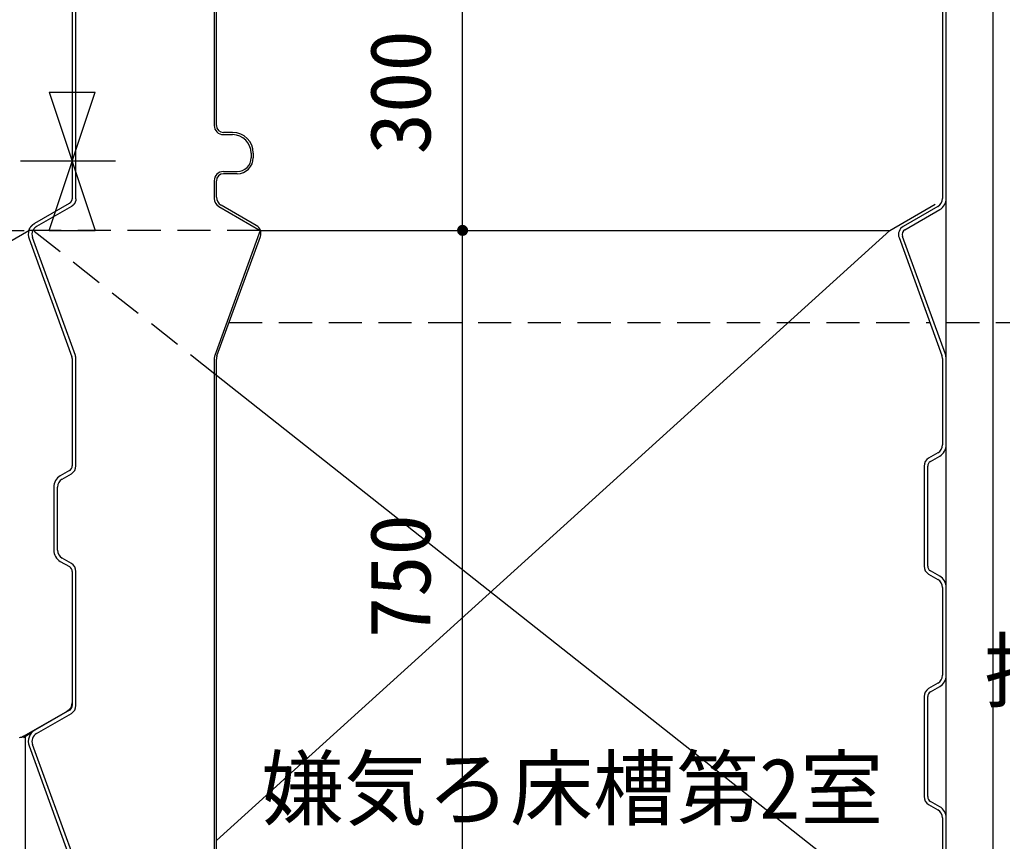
# Model space of a CAD drawing. Units: millimetres, scale not verified. Extents: x -8910 to 8910, y -6308 to 6308.
# Drawn here: x -5442 to -4376, y -3003 to -2112 of the extents above; entities that cross this region are included whole.
import ezdxf
from ezdxf.enums import TextEntityAlignment as Align

# ---------------------------------------------------------------- set-up
doc = ezdxf.new("R2010")
doc.units = ezdxf.units.MM
doc.header["$LTSCALE"] = 30
doc.linetypes.add('CHAIN2', pattern=[12, 9, -1, 1, -1])
doc.linetypes.add('DASHED1', pattern=[1.8, 1.2, -0.6])
doc.layers.add('0-0_空気管', color=3, linetype='Continuous', lineweight=25)
doc.styles.add('ＭＳ ゴシック', font='')
doc.styles.get('ＭＳ ゴシック').set_extended_font_data('MS Gothic')

msp = doc.modelspace()

# ---------------------------------------------------------------- linework, layer by layer
at = {"layer": '0-0_空気管'}
for p, q in [((-5384.55, -1872.06), (-5384.55, -2306.18)), ((-5380.55, -2306.19), (-5380.55, -1872.06)), ((-4440.55, -1872.06), (-4440.55, -2305.87)), ((-4436.55, -3252.23), (-4436.55, -1872.06)), ((-5230.55, -1940.51), (-5230.55, -2226.67)), ((-5228.15, -2226.65), (-5228.15, -1940.51)), ((-5409.55, -2190.51), (-5359.55, -2190.51)), ((-5409.55, -2190.51), (-5359.55, -2340.51)), ((-5409.55, -2340.51), (-5359.55, -2190.51)), ((-5210.55, -2234.25), (-5220.55, -2234.25)), ((-5220.55, -2236.65), (-5210.55, -2236.65)), ((-5190.55, -2256.65), (-5190.55, -2261.65)), ((-5188.15, -2256.65), (-5188.15, -2261.65)), ((-5220.55, -2276.65), (-5205.55, -2276.65)), ((-5205.55, -2279.05), (-5220.55, -2279.05)), ((-5230.55, -2286.65), (-5230.55, -2305.87)), ((-5228.15, -2304.49), (-5228.15, -2286.65)), ((-5425.28, -2332.85), (-5387.55, -2311.07)), ((-5184.87, -2335.25), (-5223.15, -2313.15)), ((-4497.51, -2340.51), (-4448.31, -2312.11)), ((-5385.55, -2314.53), (-5423.28, -2336.32)), ((-4445.55, -2314.53), (-4483.28, -2336.32)), ((-4481.28, -2339.78), (-4443.55, -2318)), ((-5427.23, -2340.51), (-5431.55, -2340.51)), ((-5409.55, -2340.51), (-5359.55, -2340.51)), ((-5228.15, -3002.22), (-4497.51, -2340.51)), ((-5180.47, -2340.51), (-4497.51, -2340.51)), ((-4991.14, -2340.52), (-4950.4, -2340.52)), ((-5431.44, -2349.77), (-5384.91, -2477.6)), ((-5381.15, -2476.23), (-5427.68, -2348.4)), ((-5227.55, -2476.65), (-5180.48, -2347.33)), ((-4487.68, -2348.4), (-4441.15, -2476.23)), ((-4437.39, -2474.86), (-4483.92, -2347.03)), ((-5384.55, -2479.65), (-5384.55, -2595.87)), ((-5380.55, -2595.87), (-5380.55, -2479.65)), ((-5230.55, -2479.65), (-5230.55, -3055.84)), ((-5228.15, -3054.46), (-5228.15, -2480.07)), ((-4440.55, -2479.65), (-4440.55, -2573.19)), ((-4483.28, -3086.32), (-5228.15, -2497.81)), ((-4445.55, -2581.85), (-4455.55, -2587.63)), ((-4453.55, -2591.09), (-4443.55, -2585.32)), ((-5387.55, -2601.07), (-5397.55, -2606.84)), ((-4460.55, -2596.29), (-4460.55, -2704.74)), ((-4456.55, -2704.74), (-4456.55, -2596.29)), ((-5395.55, -2610.31), (-5385.55, -2604.53)), ((-5404.55, -2618.97), (-5404.55, -2687.42)), ((-5400.55, -2687.42), (-5400.55, -2618.97)), ((-5385.55, -2701.85), (-5395.55, -2696.08)), ((-5397.55, -2699.54), (-5387.55, -2705.32)), ((-5384.55, -2710.51), (-5384.55, -2855.87)), ((-5380.55, -2855.87), (-5380.55, -2710.51)), ((-4455.55, -2713.4), (-4445.55, -2719.17)), ((-4443.55, -2715.71), (-4453.55, -2709.94)), ((-4440.55, -2727.83), (-4440.55, -2823.19)), ((-4445.55, -2831.85), (-4455.55, -2837.63)), ((-4453.55, -2841.09), (-4443.55, -2835.32)), ((-4460.55, -2846.29), (-4460.55, -2954.74)), ((-4456.55, -2954.74), (-4456.55, -2846.29)), ((-5437.37, -2889.25), (-5391.99, -2863.06)), ((-5387.55, -2861.07), (-5425.28, -2882.85)), ((-5423.28, -2886.32), (-5385.55, -2864.53)), ((-5391.99, -2863.06), (-5389.55, -2861.65)), ((-5388.19, -2860.7), (-5388.26, -2861.48)), ((-5428.3, -2885.19), (-5437.51, -2890.52)), ((-5437.51, -2890.52), (-5432.22, -2887.46)), ((-5428.3, -2885.19), (-5432.22, -2887.46)), ((-5437.37, -2889.25), (-5439.55, -2890.52)), ((-5381.15, -3026.23), (-5427.68, -2898.4)), ((-5431.44, -2899.77), (-5384.91, -3027.6)), ((-4455.55, -2963.4), (-4445.55, -2969.18)), ((-4443.55, -2965.71), (-4453.55, -2959.94)), ((-4440.55, -2977.83), (-4440.55, -3055.87))]:
    msp.add_line(p, q, dxfattribs=at)
at = {"layer": '0-0_空気管', "color": 4}
msp.add_line((-4961.14, -3290.52), (-4961.14, -2040.52), dxfattribs=at)
at = {"layer": '0-0_空気管', "linetype": 'CHAIN2'}
msp.add_line((-5337.8, -2265.51), (-5440.85, -2265.51), dxfattribs=at)
at = {"layer": '0-0_空気管', "linetype": 'DASHED1'}
for p, q in [((-5634.64, -2340.51), (-5431.55, -2340.51)), ((-5599.08, -2437.95), (-5431.55, -2340.52)), ((-5180.55, -2340.51), (-5427.23, -2340.51)), ((-5228.15, -2497.81), (-5427.23, -2340.52)), ((-5214.39, -2440.52), (-4454.15, -2440.52)), ((-4436.55, -2440.52), (-4173.74, -2440.52))]:
    msp.add_line(p, q, dxfattribs=at)
at = {"layer": '0-0_空気管'}
for points in [[(-4403.92, -3289.71), (-4385.55, -3290.51), (-4385.55, -2050.52)], [(-5387.55, -2311.07), (-5387.47, -2311.02), (-5387.44, -2311.01), (-5387.4, -2310.98), (-5387.35, -2310.95), (-5387.31, -2310.92), (-5387.25, -2310.89), (-5387.14, -2310.82), (-5387.09, -2310.79), (-5387.03, -2310.75), (-5386.97, -2310.71), (-5386.92, -2310.66), (-5386.86, -2310.62), (-5386.8, -2310.56), (-5386.73, -2310.51), (-5386.65, -2310.44), (-5386.58, -2310.37), (-5386.49, -2310.29), (-5386.4, -2310.2), (-5386.3, -2310.11), (-5386.2, -2310.01), (-5386.11, -2309.9), (-5386.01, -2309.8), (-5385.92, -2309.7), (-5385.83, -2309.6), (-5385.75, -2309.5), (-5385.67, -2309.41), (-5385.6, -2309.31), (-5385.53, -2309.21), (-5385.47, -2309.11), (-5385.4, -2308.99), (-5385.34, -2308.88), (-5385.27, -2308.75), (-5385.21, -2308.61), (-5385.14, -2308.46), (-5385.07, -2308.3), (-5385, -2308.14), (-5384.94, -2307.98), (-5384.88, -2307.82), (-5384.82, -2307.67)], [(-5384.82, -2307.67), (-5384.77, -2307.52), (-5384.73, -2307.38), (-5384.69, -2307.26), (-5384.66, -2307.14), (-5384.63, -2307.03), (-5384.61, -2306.92), (-5384.6, -2306.82), (-5384.58, -2306.72), (-5384.57, -2306.53), (-5384.56, -2306.44), (-5384.56, -2306.35), (-5384.55, -2306.26), (-5384.55, -2306.18)], [(-5380.55, -2306.19), (-5380.55, -2306.3), (-5380.55, -2306.42), (-5380.56, -2306.57), (-5380.56, -2306.72), (-5380.57, -2306.88), (-5380.58, -2307.04), (-5380.6, -2307.21), (-5380.61, -2307.38), (-5380.64, -2307.56), (-5380.67, -2307.74), (-5380.71, -2307.92), (-5380.76, -2308.12), (-5380.82, -2308.33), (-5380.89, -2308.55), (-5380.97, -2308.79), (-5381.06, -2309.04), (-5381.16, -2309.31), (-5381.28, -2309.59), (-5381.4, -2309.87), (-5381.52, -2310.15), (-5381.65, -2310.42), (-5381.77, -2310.68), (-5381.9, -2310.92), (-5382.02, -2311.14), (-5382.14, -2311.35), (-5382.25, -2311.54), (-5382.37, -2311.71), (-5382.49, -2311.88), (-5382.62, -2312.04), (-5382.75, -2312.2), (-5382.9, -2312.36), (-5383.05, -2312.52), (-5383.37, -2312.84), (-5383.54, -2313), (-5383.7, -2313.15), (-5383.86, -2313.3), (-5384.01, -2313.43), (-5384.15, -2313.55), (-5384.27, -2313.66)], [(-5384.27, -2313.66), (-5384.39, -2313.76), (-5384.49, -2313.84), (-5384.58, -2313.91), (-5384.67, -2313.98), (-5384.75, -2314.04), (-5384.83, -2314.09), (-5384.98, -2314.19), (-5385.06, -2314.24), (-5385.14, -2314.29), (-5385.21, -2314.34), (-5385.28, -2314.37), (-5385.34, -2314.41), (-5385.39, -2314.44), (-5385.55, -2314.53)], [(-5225.55, -2314.53), (-5180.55, -2340.51), (-5229.95, -2476.23)], [(-5429.36, -2336.42), (-5429.29, -2336.32), (-5429.22, -2336.23), (-5429.15, -2336.15), (-5429.08, -2336.06), (-5429.01, -2335.97), (-5428.92, -2335.88), (-5428.83, -2335.77), (-5428.73, -2335.67), (-5428.63, -2335.55), (-5428.52, -2335.44), (-5428.42, -2335.32), (-5428.31, -2335.21), (-5428.2, -2335.1), (-5428.1, -2334.99), (-5428, -2334.89), (-5427.91, -2334.8), (-5427.82, -2334.71), (-5427.65, -2334.55), (-5427.56, -2334.47), (-5427.46, -2334.4), (-5427.37, -2334.32), (-5427.27, -2334.23), (-5427.16, -2334.14), (-5427.05, -2334.06), (-5426.94, -2333.98), (-5426.83, -2333.89), (-5426.73, -2333.81), (-5426.63, -2333.74), (-5426.54, -2333.67), (-5426.46, -2333.61), (-5426.39, -2333.56), (-5426.32, -2333.51), (-5426.2, -2333.43), (-5426.15, -2333.39), (-5426.09, -2333.35), (-5426.04, -2333.32), (-5425.97, -2333.28), (-5425.92, -2333.24), (-5425.86, -2333.2)], [(-5425.86, -2333.2), (-5425.8, -2333.17), (-5425.74, -2333.13), (-5425.69, -2333.1), (-5425.64, -2333.07), (-5425.59, -2333.04), (-5425.56, -2333.02), (-5425.53, -2333), (-5425.5, -2332.98), (-5425.47, -2332.97), (-5425.45, -2332.95), (-5425.44, -2332.94), (-5425.36, -2332.9), (-5425.35, -2332.89), (-5425.33, -2332.88), (-5425.32, -2332.88), (-5425.31, -2332.87), (-5425.28, -2332.85)], [(-5431.55, -2340.51), (-5431.55, -2340.51), (-5431.55, -2340.5), (-5431.55, -2340.49), (-5431.54, -2340.48), (-5431.54, -2340.47), (-5431.53, -2340.44), (-5431.53, -2340.42), (-5431.51, -2340.38), (-5431.5, -2340.34), (-5431.48, -2340.29), (-5431.46, -2340.23), (-5431.43, -2340.15), (-5431.4, -2340.06), (-5431.35, -2339.96), (-5431.31, -2339.84), (-5431.26, -2339.72), (-5431.2, -2339.58), (-5431.14, -2339.44), (-5431.08, -2339.3), (-5431.02, -2339.16), (-5430.96, -2339.02), (-5430.9, -2338.88), (-5430.84, -2338.75), (-5430.78, -2338.61), (-5430.71, -2338.48), (-5430.64, -2338.34), (-5430.56, -2338.21), (-5430.48, -2338.06), (-5430.39, -2337.91), (-5430.29, -2337.75), (-5430.18, -2337.58), (-5430.07, -2337.41), (-5429.96, -2337.25), (-5429.84, -2337.08), (-5429.73, -2336.93), (-5429.63, -2336.78), (-5429.53, -2336.64), (-5429.44, -2336.52), (-5429.36, -2336.42)], [(-5425.88, -2338.45), (-5425.95, -2338.53), (-5426.01, -2338.62), (-5426.08, -2338.71), (-5426.15, -2338.8), (-5426.22, -2338.9), (-5426.3, -2339), (-5426.37, -2339.1), (-5426.45, -2339.2), (-5426.52, -2339.3), (-5426.58, -2339.39), (-5426.64, -2339.48), (-5426.69, -2339.55), (-5426.73, -2339.62), (-5426.77, -2339.68), (-5426.81, -2339.74), (-5426.84, -2339.79), (-5426.93, -2339.95), (-5426.96, -2340), (-5427.02, -2340.11), (-5427.05, -2340.16), (-5427.07, -2340.21), (-5427.1, -2340.26), (-5427.12, -2340.3), (-5427.15, -2340.34), (-5427.16, -2340.37), (-5427.18, -2340.4), (-5427.19, -2340.43), (-5427.2, -2340.45), (-5427.21, -2340.48), (-5427.22, -2340.49), (-5427.22, -2340.5), (-5427.23, -2340.51), (-5427.23, -2340.51), (-5427.23, -2340.51)], [(-5423.28, -2336.32), (-5423.31, -2336.33), (-5423.31, -2336.34), (-5423.34, -2336.35), (-5423.35, -2336.36), (-5423.38, -2336.38), (-5423.4, -2336.39), (-5423.43, -2336.4), (-5423.45, -2336.41), (-5423.46, -2336.42), (-5423.49, -2336.44), (-5423.51, -2336.45), (-5423.54, -2336.47), (-5423.58, -2336.5), (-5423.62, -2336.52), (-5423.67, -2336.55), (-5423.73, -2336.59), (-5423.79, -2336.63), (-5423.85, -2336.67), (-5423.92, -2336.72), (-5424.12, -2336.85), (-5424.18, -2336.89), (-5424.3, -2336.98), (-5424.36, -2337.03), (-5424.43, -2337.08), (-5424.5, -2337.14), (-5424.58, -2337.2), (-5424.66, -2337.28), (-5424.76, -2337.36), (-5424.86, -2337.45), (-5424.96, -2337.54), (-5425.08, -2337.64), (-5425.29, -2337.84), (-5425.4, -2337.94), (-5425.49, -2338.03), (-5425.58, -2338.12), (-5425.66, -2338.2), (-5425.74, -2338.29), (-5425.81, -2338.37), (-5425.88, -2338.45)], [(-5435.55, -2889.38), (-5435.55, -3290.51), (-5417.18, -3289.71)]]:
    msp.add_lwpolyline(points, dxfattribs=at)
for centre, radius, start, end in [((-5220.55, -2226.65), 10, 180, 270), ((-5220.55, -2226.65), 7.6, 180, 270), ((-5210.55, -2256.65), 22.4, 0, 90), ((-5210.55, -2256.65), 20, 0, 90), ((-5205.55, -2261.65), 17.4, 270, 0), ((-5205.55, -2261.65), 15, 270, 0), ((-5220.55, -2286.65), 10, 90, 180), ((-5220.55, -2286.65), 7.6, 90, 180), ((-5220.55, -2305.87), 10, 180, 240), ((-5218.15, -2304.49), 10, 180, 240), ((-4450.55, -2305.87), 10, 300, 0), ((-4450.55, -2305.87), 14, 300, 0), ((-5418.28, -2344.98), 14, 161.403, 200), ((-5418.28, -2344.98), 10, 153.48198, 199.99998), ((-5189.87, -2343.91), 10, 340, 60), ((-4478.28, -2344.98), 10, 119.99998, 200), ((-4478.28, -2344.98), 6, 119.99998, 200), ((-5390.55, -2479.65), 6, 0, 20), ((-5390.55, -2479.65), 10, 0, 20), ((-5220.55, -2479.65), 10, 160, 180), ((-5218.15, -2480.07), 10, 160, 180), ((-4450.55, -2479.65), 10, 0, 20), ((-4450.55, -2479.65), 14, 0, 20), ((-4450.55, -2573.19), 10, 300, 0), ((-4450.55, -2573.19), 14, 300, 0), ((-4450.55, -2596.29), 10, 119.99998, 179.99998), ((-5390.55, -2595.87), 6, 300, 0), ((-5390.55, -2595.87), 10, 300, 0), ((-4450.55, -2596.29), 6, 119.99998, 179.99998), ((-5390.55, -2618.97), 14, 119.99998, 179.99998), ((-5390.55, -2618.97), 10, 119.99998, 179.99998), ((-5390.55, -2687.42), 14, 180, 240), ((-5390.55, -2687.42), 10, 180, 240), ((-5390.55, -2710.51), 6, 0, 59.99997), ((-5390.55, -2710.51), 10, 0, 59.99997), ((-4450.55, -2704.74), 10, 180, 240), ((-4450.55, -2704.74), 6, 180, 240), ((-4450.55, -2727.83), 14, 0, 59.99997), ((-4450.55, -2727.83), 10, 0, 59.99997), ((-4450.55, -2823.19), 10, 300, 0), ((-4450.55, -2823.19), 14, 300, 0), ((-4450.55, -2846.29), 10, 119.99998, 179.99998), ((-4450.55, -2846.29), 6, 119.99998, 179.99998), ((-5394.55, -2852.99), 10, 300, 0), ((-5390.55, -2855.87), 6, 300, 0), ((-5390.55, -2855.87), 10, 300, 0), ((-5418.28, -2894.98), 14, 119.99998, 200), ((-5418.28, -2894.98), 10, 119.99998, 200), ((-4450.55, -2954.74), 10, 180, 240), ((-4450.55, -2954.74), 6, 180, 240), ((-4450.55, -2977.83), 10, 0, 59.99997), ((-4450.55, -2977.83), 14, 0, 59.99997)]:
    msp.add_arc(centre, radius, start, end, dxfattribs=at)
for centre, major_axis, ratio, start_param, end_param in [((-5393.6, -2865.16), (5.04, 0.93), 0.5768, 0.7105447, 0.86808), ((-5439.49, -2884.71), (-5.88, -4.07), 0.6969, 0.7888832, 1.4536103)]:
    msp.add_ellipse(centre, major_axis=major_axis, ratio=ratio, start_param=start_param, end_param=end_param, dxfattribs=at)
at = {"layer": '0-0_空気管', "color": 92}
for points in [[(-4963.35, -2334.94), (-4961.14, -2334.52), (-4961.14, -2340.52)], [(-4962.63, -2334.71), (-4961.14, -2334.52), (-4963.35, -2334.94)], [(-4961.89, -2334.56), (-4961.14, -2334.52), (-4962.63, -2334.71)], [(-4961.14, -2334.52), (-4955.14, -2340.52), (-4961.14, -2340.52)], [(-4960.76, -2334.53), (-4955.14, -2340.52), (-4961.14, -2334.52)], [(-4960.02, -2334.62), (-4955.14, -2340.52), (-4960.76, -2334.53)], [(-4967.13, -2340.14), (-4961.14, -2340.52), (-4967.14, -2340.52)], [(-4967.14, -2340.52), (-4964.96, -2345.14), (-4967.09, -2341.27)], [(-4967.14, -2340.52), (-4964.35, -2345.58), (-4964.96, -2345.14)], [(-4961.14, -2340.52), (-4964.35, -2345.58), (-4967.14, -2340.52)], [(-4967.03, -2339.39), (-4961.14, -2340.52), (-4967.13, -2340.14)], [(-4967.09, -2341.27), (-4965.51, -2344.62), (-4966.95, -2342.01)], [(-4967.09, -2341.27), (-4964.96, -2345.14), (-4965.51, -2344.62)], [(-4966.85, -2338.66), (-4961.14, -2340.52), (-4967.03, -2339.39)], [(-4966.95, -2342.01), (-4965.99, -2344.04), (-4966.72, -2342.73)], [(-4966.95, -2342.01), (-4965.51, -2344.62), (-4965.99, -2344.04)], [(-4966.57, -2337.96), (-4961.14, -2340.52), (-4966.85, -2338.66)], [(-4966.72, -2342.73), (-4965.99, -2344.04), (-4966.4, -2343.41)], [(-4966.21, -2337.3), (-4961.14, -2340.52), (-4966.57, -2337.96)], [(-4965.76, -2336.69), (-4961.14, -2340.52), (-4966.21, -2337.3)], [(-4965.25, -2336.14), (-4961.14, -2340.52), (-4965.76, -2336.69)], [(-4964.67, -2335.66), (-4961.14, -2340.52), (-4965.25, -2336.14)], [(-4964.03, -2335.26), (-4961.14, -2340.52), (-4964.67, -2335.66)], [(-4961.14, -2340.52), (-4963.69, -2345.95), (-4964.35, -2345.58)], [(-4963.35, -2334.94), (-4961.14, -2340.52), (-4964.03, -2335.26)], [(-4961.14, -2340.52), (-4962.99, -2346.22), (-4963.69, -2345.95)], [(-4961.14, -2340.52), (-4962.26, -2346.41), (-4962.99, -2346.22)], [(-4961.14, -2340.52), (-4961.52, -2346.5), (-4962.26, -2346.41)], [(-4961.14, -2340.52), (-4961.14, -2346.52), (-4961.52, -2346.5)], [(-4961.14, -2340.52), (-4960.39, -2346.47), (-4961.14, -2346.52)], [(-4961.14, -2340.52), (-4959.65, -2346.33), (-4960.39, -2346.47)], [(-4961.14, -2340.52), (-4958.93, -2346.1), (-4959.65, -2346.33)], [(-4961.14, -2340.52), (-4958.25, -2345.77), (-4958.93, -2346.1)], [(-4955.14, -2340.52), (-4958.25, -2345.77), (-4961.14, -2340.52)], [(-4959.29, -2334.81), (-4955.14, -2340.52), (-4960.02, -2334.62)], [(-4958.58, -2335.09), (-4955.14, -2340.52), (-4959.29, -2334.81)], [(-4957.92, -2335.45), (-4955.14, -2340.52), (-4958.58, -2335.09)], [(-4955.14, -2340.52), (-4957.61, -2345.37), (-4958.25, -2345.77)], [(-4957.31, -2335.89), (-4955.14, -2340.52), (-4957.92, -2335.45)], [(-4955.14, -2340.52), (-4957.03, -2344.89), (-4957.61, -2345.37)], [(-4957.31, -2335.89), (-4955.19, -2339.76), (-4955.14, -2340.52)], [(-4956.77, -2336.41), (-4955.19, -2339.76), (-4957.31, -2335.89)], [(-4955.14, -2340.52), (-4956.52, -2344.34), (-4957.03, -2344.89)], [(-4956.77, -2336.41), (-4955.33, -2339.02), (-4955.19, -2339.76)], [(-4956.29, -2336.99), (-4955.33, -2339.02), (-4956.77, -2336.41)], [(-4955.14, -2340.52), (-4956.07, -2343.73), (-4956.52, -2344.34)], [(-4956.29, -2336.99), (-4955.56, -2338.31), (-4955.33, -2339.02)], [(-4955.88, -2337.63), (-4955.56, -2338.31), (-4956.29, -2336.99)], [(-4955.14, -2340.52), (-4955.71, -2343.07), (-4956.07, -2343.73)], [(-4955.14, -2340.52), (-4955.43, -2342.37), (-4955.71, -2343.07)], [(-4955.14, -2340.52), (-4955.25, -2341.64), (-4955.43, -2342.37)], [(-4955.14, -2340.52), (-4955.15, -2340.89), (-4955.25, -2341.64)]]:
    msp.add_solid(points, dxfattribs=at)

# ---------------------------------------------------------------- texts
at = {"layer": '0-0_空気管', "color": 4, "style": 'ＭＳ ゴシック'}
for s, p in [('300', (-4976.14, -2258.02)), ('750', (-4976.14, -2783.02))]:
    msp.add_text(s, height=65.98, rotation=90, dxfattribs=at).set_placement(p, align=Align.BOTTOM_LEFT)
for s, p in [('担体流動槽', (-4395.68, -2871.21)), ('嫌気ろ床槽第2室', (-5179.58, -2998.67))]:
    msp.add_text(s, height=65.98, dxfattribs=at).set_placement(p, align=Align.BOTTOM_LEFT)

doc.saveas('drawing.dxf')
